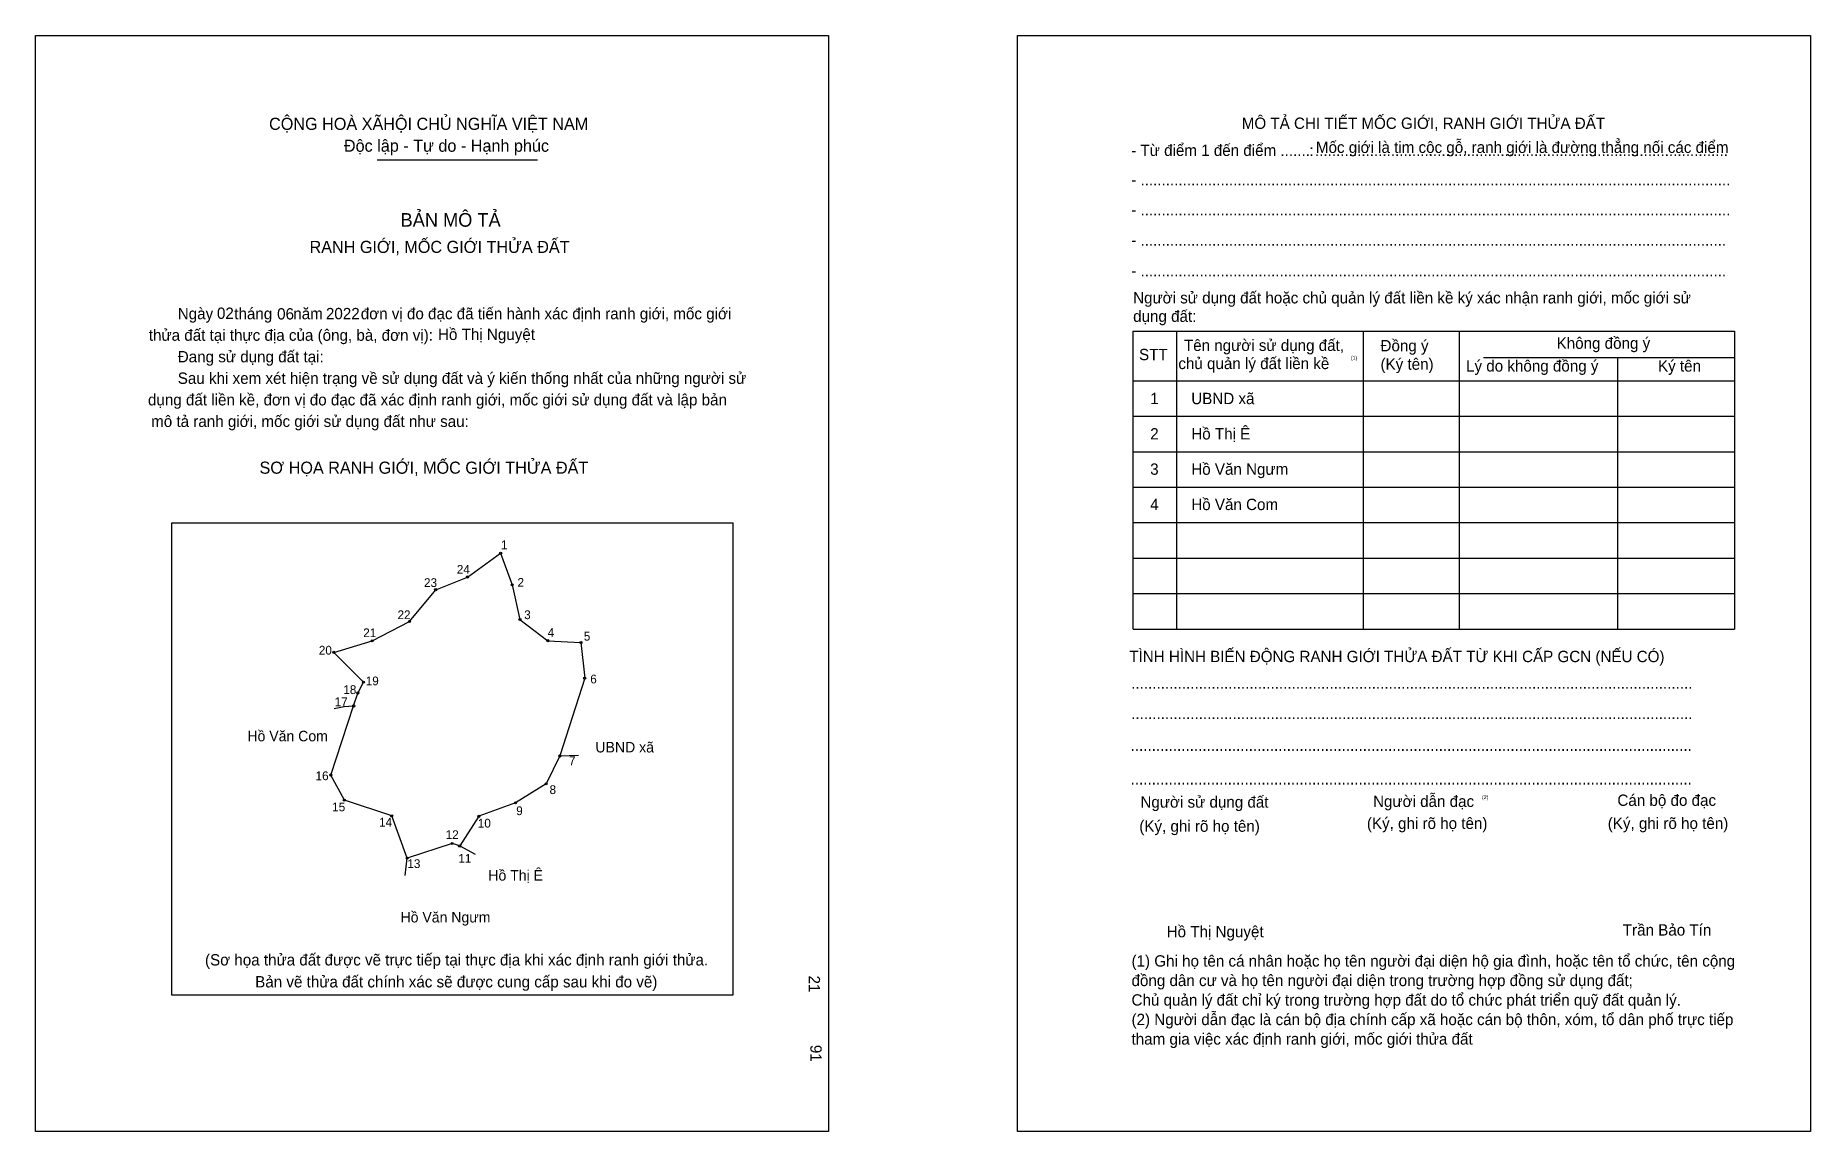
# Model space of a CAD drawing. Extents: x 547259 to 548013, y 1824602 to 1825068.
import ezdxf

# ---------------------------------------------------------------- set-up
doc = ezdxf.new("R2010")
doc.units = 0
for name, color, linetype in [('bmtKhungInTrang1', 7, 'Continuous'), ('bmtKhungInTrang2', 7, 'Continuous'), ('bmtNoiDung', 7, 'Continuous'), ('bmtTemplate', 7, 'Continuous'), ('CanhThua', 7, 'Continuous'), ('MocDinhThua', 7, 'Continuous'), ('RauThua', 7, 'Continuous'), ('SoHieuDinhThua', 7, 'Continuous'), ('TenChuLanCan', 7, 'Continuous')]:
    doc.layers.add(name, color=color, linetype=linetype)

msp = doc.modelspace()

# ---------------------------------------------------------------- linework, layer by layer
at = {"layer": 'bmtKhungInTrang1'}
msp.add_lwpolyline([(547258.72, 1825067.84), (547595.69, 1825067.84), (547595.69, 1824601.78), (547258.72, 1824601.78)], close=True, dxfattribs=at)
at = {"layer": 'bmtKhungInTrang2'}
msp.add_lwpolyline([(547676.04, 1825067.84), (548013.01, 1825067.84), (548013.01, 1824601.78), (547676.04, 1824601.78)], close=True, dxfattribs=at)
at = {"layer": 'bmtTemplate'}
for p, q in [((547403.93, 1825015.02), (547472.07, 1825015.02)), ((547743.64, 1824942.13), (547743.64, 1824815.43)), ((547822.91, 1824942.13), (547822.91, 1824815.43)), ((547863.69, 1824942.29), (547863.69, 1824815.43)), ((547980.74, 1824942.13), (547980.74, 1824815.43)), ((547874.03, 1824930.97), (547980.74, 1824930.97)), ((547725.16, 1824921.02), (547980.74, 1824921.02)), ((547725.16, 1824905.93), (547980.74, 1824905.93)), ((547725.16, 1824890.85), (547980.74, 1824890.85)), ((547725.16, 1824875.77), (547980.74, 1824875.77)), ((547725.16, 1824860.68), (547980.74, 1824860.68)), ((547725.16, 1824845.6), (547980.74, 1824845.6)), ((547725.16, 1824830.52), (547980.74, 1824830.52)), ((547725.16, 1824815.43), (547980.74, 1824815.43))]:
    msp.add_line(p, q, dxfattribs=at)
for points in [[(547725, 1824942.13), (547980.74, 1824942.13)], [(547725, 1824942.13), (547725, 1824815.43)], [(547931, 1824930.82), (547931, 1824815.43)]]:
    msp.add_lwpolyline(points, dxfattribs=at)
msp.add_lwpolyline([(547316.7, 1824659.82), (547316.7, 1824860.67), (547555.12, 1824860.67), (547555.12, 1824659.82)], close=True, dxfattribs=at)
at = {"layer": 'CanhThua'}
for p, q in [((547442.31, 1824837.57), (547456.38, 1824847.7)), ((547456.38, 1824847.7), (547461.29, 1824834.23)), ((547428.79, 1824832.18), (547442.31, 1824837.57)), ((547417.67, 1824818.63), (547428.79, 1824832.18)), ((547461.29, 1824834.23), (547464.58, 1824819.52)), ((547401.81, 1824810.41), (547417.67, 1824818.63)), ((547464.58, 1824819.52), (547476.43, 1824810.5)), ((547385.51, 1824805.53), (547401.81, 1824810.41)), ((547398.14, 1824792.83), (547385.51, 1824805.53)), ((547476.43, 1824810.5), (547490.51, 1824809.71)), ((547490.51, 1824809.71), (547492.1, 1824794.57)), ((547395.73, 1824788.23), (547398.14, 1824792.83)), ((547492.1, 1824794.57), (547481.55, 1824761.48)), ((547384.21, 1824753.37), (547393.91, 1824782.74)), ((547393.91, 1824782.74), (547395.73, 1824788.23)), ((547481.55, 1824761.48), (547475.74, 1824749.64)), ((547389.97, 1824742.65), (547384.21, 1824753.37)), ((547475.74, 1824749.64), (547462.69, 1824741.52)), ((547410.09, 1824735.99), (547389.97, 1824742.65)), ((547462.69, 1824741.52), (547447.14, 1824735.81)), ((547416.64, 1824718.03), (547410.09, 1824735.99)), ((547447.14, 1824735.81), (547438.99, 1824723.2)), ((547435.76, 1824724.28), (547416.64, 1824718.03)), ((547438.99, 1824723.2), (547435.76, 1824724.28))]:
    msp.add_line(p, q, dxfattribs=at)
at = {"layer": 'MocDinhThua'}
for centre in [(547456.38, 1824847.7), (547442.31, 1824837.57), (547428.79, 1824832.18), (547461.29, 1824834.23), (547464.58, 1824819.52), (547417.67, 1824818.63), (547385.51, 1824805.53), (547401.81, 1824810.41), (547476.43, 1824810.5), (547490.51, 1824809.71), (547398.14, 1824792.83), (547492.1, 1824794.57), (547393.91, 1824782.74), (547395.73, 1824788.23), (547481.55, 1824761.48), (547384.21, 1824753.37), (547475.74, 1824749.64), (547389.97, 1824742.65), (547462.69, 1824741.52), (547410.09, 1824735.99), (547447.14, 1824735.81), (547435.76, 1824724.28), (547438.99, 1824723.2), (547416.64, 1824718.03)]:
    msp.add_circle(centre, 0.447, dxfattribs=at)
at = {"layer": 'RauThua'}
for p, q in [((547385.69, 1824781.59), (547389.96, 1824782.51)), ((547389.96, 1824782.51), (547393.91, 1824782.74)), ((547481.55, 1824761.48), (547489.48, 1824761.84)), ((547438.99, 1824723.2), (547445.62, 1824719.75)), ((547415.83, 1824710.65), (547416.64, 1824718.03))]:
    msp.add_line(p, q, dxfattribs=at)

# ---------------------------------------------------------------- texts
at = {"layer": 'bmtNoiDung'}
for s, height, p in [('02', 4.821, (547335.83, 1824947.33)), ('06', 4.821, (547361.4, 1824947.06)), ('2022', 4.821, (547382.14, 1824947.17)), ('Hồ Thị Nguyệt', 4.8213, (547429.77, 1824938.36)), ('1', 4.82, (547732.41, 1824911.07)), ('UBND xã ', 4.821, (547749.86, 1824911.07)), ('2', 4.82, (547732.41, 1824896.05)), ('Hồ Thị Ê ', 4.821, (547749.86, 1824896.05)), ('3', 4.82, (547732.41, 1824881.04)), ('Hồ Văn Ngưm ', 4.8213, (547749.86, 1824881.04)), ('4', 4.82, (547732.41, 1824866.03)), ('Hồ Văn Com ', 4.8213, (547749.86, 1824866.03)), ('Hồ Thị Nguyệt', 4.8213, (547739.4, 1824684.38))]:
    msp.add_text(s, height=height, dxfattribs=at).set_placement(p)
for s, p in [('21', (547587.29, 1824668.12)), ('91', (547587.98, 1824638.62))]:
    msp.add_text(s, height=4.821, rotation=270, dxfattribs=at).set_placement(p)
at = {"layer": 'bmtTemplate'}
for s, height, p in [('CỘNG HOÀ XÃHỘI CHỦ NGHĨA VIỆT NAM', 5.1428, (547357.98, 1825027.7)), ('MÔ TẢ CHI TIẾT MỐC GIỚI, RANH GIỚI THỬA ĐẤT', 4.8195, (547771.32, 1825028.11)), ('Độc lập - Tự do - Hạnh phúc', 5.1428, (547389.78, 1825018.4)), ('Mốc giới là tim cộc gỗ, ranh giới là đường thẳng nối các điểm', 4.8195, (547802.83, 1825017.9)), ('- Từ điểm 1 đến điểm .......', 4.8195, (547724.34, 1825016.62)), (':', 4.82, (547800.06, 1825016.62)), ('..................................................................................................', 4.8195, (547802.44, 1825016.62)), ('- ............................................................................................................................................', 4.81951, (547724.34, 1825004.13)), ('BẢN MÔ TẢ', 5.786, (547413.85, 1824986.53)), ('- ............................................................................................................................................', 4.81951, (547724.34, 1824991.31)), ('RANH GIỚI, MỐC GIỚI THỬA ĐẤT', 5.1428, (547375.17, 1824975.37)), ('- ...........................................................................................................................................', 4.81951, (547724.34, 1824978.49)), ('- ...........................................................................................................................................', 4.81951, (547724.34, 1824965.37)), ('Người sử dụng đất hoặc chủ quản lý đất liền kề ký xác nhận ranh giới, mốc giới sử', 4.8195, (547725.16, 1824953.9)), ('Ngày     tháng     năm         đơn vị đo đạc đã tiến hành xác định ranh giới, mốc giới ', 4.8213, (547319.18, 1824947.17)), ('dụng đất:', 4.82, (547725.16, 1824946.06)), ('thửa đất tại thực địa của (ông, bà, đơn vị):', 4.8213, (547306.89, 1824938.01)), ('Đang sử dụng đất tại:', 4.8213, (547319.18, 1824928.85)), ('STT', 4.82, (547727.68, 1824929.77)), ('Tên người sử dụng đất,', 4.8195, (547746.75, 1824933.69)), ('Đồng ý', 4.82, (547830.28, 1824933.54)), ('Không đồng ý', 4.8195, (547905.12, 1824934.6)), ('chủ quản lý đất liền kề', 4.8195, (547744.39, 1824925.98)), ('(1)', 1.607, (547817.69, 1824929.94)), ('(Ký tên)', 4.82, (547830.28, 1824925.7)), ('Lý do không đồng ý', 4.8195, (547866.64, 1824924.94)), ('Ký tên', 4.82, (547948.2, 1824924.94)), ('Sau khi xem xét hiện trạng về sử dụng đất và ý kiến thống nhất của những người sử ', 4.8213, (547319.18, 1824919.7)), ('dụng đất liền kề, đơn vị đo đạc đã xác định ranh giới, mốc giới sử dụng đất và lập bản', 4.8213, (547306.53, 1824910.54)), ('mô tả ranh giới, mốc giới sử dụng đất như sau:', 4.8213, (547307.86, 1824901.38)), ('SƠ HỌA RANH GIỚI, MỐC GIỚI THỬA ĐẤT', 5.1428, (547353.92, 1824881.49)), ('TÌNH HÌNH BIẾN ĐỘNG RANH GIỚI THỬA ĐẤT TỪ KHI CẤP GCN (NẾU CÓ)', 4.8195, (547723.53, 1824801.37)), ('.....................................................................................................................................', 4.82673, (547724.34, 1824790.03)), ('.....................................................................................................................................', 4.82673, (547724.34, 1824777.2)), ('.....................................................................................................................................', 4.82673, (547724.09, 1824763.63)), ('.....................................................................................................................................', 4.82673, (547724.09, 1824749.3)), ('Người sử dụng đất', 4.8195, (547728.27, 1824739.5)), ('Người dẫn đạc', 4.8195, (547827.12, 1824739.8)), ('(2)', 1.607, (547873.41, 1824743.12)), ('Cán bộ đo đạc', 4.8195, (547930.95, 1824740.25)), ('(Ký, ghi rõ họ tên)', 4.8195, (547727.78, 1824729.24)), ('(Ký, ghi rõ họ tên)', 4.8195, (547824.5, 1824730.45)), ('(Ký, ghi rõ họ tên)', 4.8195, (547926.85, 1824730.45)), ('Trần Bảo Tín', 4.8195, (547933.25, 1824685.09)), ('(Sơ họa thửa đất được vẽ trực tiếp tại thực địa khi xác định ranh giới thửa.', 4.8213, (547330.76, 1824672.38)), ('(1) Ghi họ tên cá nhân hoặc họ tên người đại diện hộ gia đình, hoặc tên tổ chức, tên cộng', 4.8195, (547724.48, 1824671.91)), ('đồng dân cư và họ tên người đại diện trong trường hợp đồng sử dụng đất;', 4.8195, (547724.48, 1824663.62)), ('Bản vẽ thửa đất chính xác sẽ được cung cấp sau khi đo vẽ)', 4.8213, (547352.08, 1824663.05)), ('Chủ quản lý đất chỉ ký trong trường hợp đất do tổ chức phát triển quỹ đất quản lý.', 4.8195, (547724.48, 1824655.32)), ('(2) Người dẫn đạc là cán bộ địa chính cấp xã hoặc cán bộ thôn, xóm, tổ dân phố trực tiếp', 4.8195, (547724.48, 1824647.02)), ('tham gia việc xác định ranh giới, mốc giới thửa đất', 4.8195, (547724.48, 1824638.73))]:
    msp.add_text(s, height=height, dxfattribs=at).set_placement(p)
at = {"layer": 'SoHieuDinhThua'}
for s, height, p in [('1', 3.72, (547456.51, 1824849.39)), ('24', 3.723, (547437.76, 1824838.97)), ('23', 3.723, (547423.82, 1824833.32)), ('2', 3.72, (547463.55, 1824833.42)), ('22', 3.723, (547412.57, 1824819.66)), ('3', 3.72, (547466.39, 1824819.67)), ('21', 3.723, (547398, 1824812)), ('4', 3.72, (547476.4, 1824812.13)), ('5', 3.72, (547491.73, 1824810.54)), ('20', 3.723, (547379.13, 1824804.58)), ('18', 3.723, (547389.53, 1824787.82)), ('19', 3.723, (547399.05, 1824791.52)), ('6', 3.72, (547494.47, 1824792.33)), ('17', 3.723, (547385.84, 1824782.63)), ('7', 3.72, (547485.4, 1824757.53)), ('16', 3.723, (547377.73, 1824751.18)), ('8', 3.72, (547477.17, 1824745.28)), ('15', 3.723, (547384.79, 1824737.94)), ('9', 3.72, (547463, 1824736.32)), ('14', 3.723, (547404.73, 1824731.46)), ('12', 3.723, (547433.02, 1824726.14)), ('10', 3.723, (547446.69, 1824731.04)), ('13', 3.723, (547416.75, 1824713.82)), ('11', 3.723, (547438.42, 1824716.07))]:
    msp.add_text(s, height=height, dxfattribs=at).set_placement(p)
at = {"layer": 'TenChuLanCan'}
for s, height, p in [('Hồ Văn Com', 4.467, (547348.77, 1824767.71)), ('UBND xã', 4.467, (547496.65, 1824762.97)), ('Hồ Thị Ê', 4.467, (547451.15, 1824708.48)), ('Hồ Văn Ngưm', 4.4674, (547413.84, 1824690.68))]:
    msp.add_text(s, height=height, dxfattribs=at).set_placement(p)

doc.saveas('drawing.dxf')
